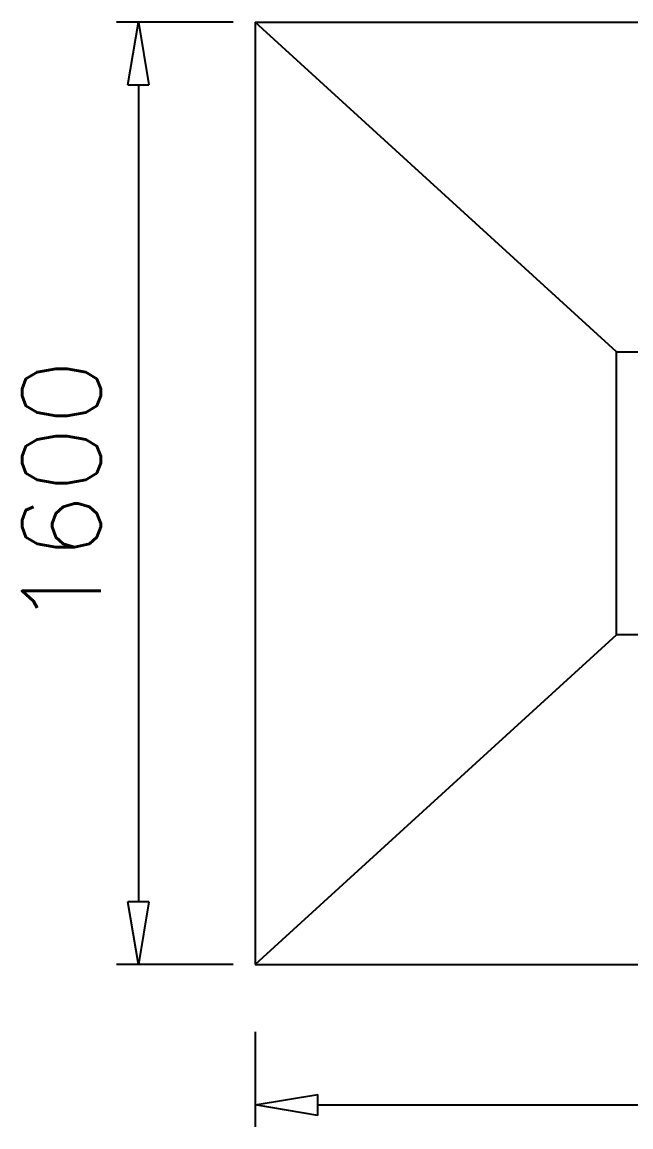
# Model space of a CAD drawing. Header units: millimetres. Extents: x 331487 to 517269, y 198509 to 399936.
# Drawn here: x 441484 to 442452, y 331068 to 332826 of the extents above; entities that cross this region are included whole.
import ezdxf

# ---------------------------------------------------------------- set-up
doc = ezdxf.new("R2010")
doc.units = ezdxf.units.MM
doc.header["$MEASUREMENT"] = 0
doc.layers.add('FOOTING', color=5, linetype='Continuous')
doc.styles.add('RO', font='romans.shx', dxfattribs={"height": 125})

# ---------------------------------------------------------------- blocks, each defined once
blk = doc.blocks.new('_ClosedBlank')
at = {"color": 0, "linetype": 'ByBlock', "lineweight": -2}
for p, q in [((-1, 0.167), (0, 0)), ((-1, 0.167), (-1, -0.167)), ((0, 0), (-1, -0.167))]:
    blk.add_line(p, q, dxfattribs=at)

msp = doc.modelspace()

# ---------------------------------------------------------------- linework, layer by layer
at = {"layer": 'FOOTING', "color": 4}
for p, q in [((441819.3, 332826), (441633.7, 332826)), ((441668.7, 332726), (441668.7, 331426)), ((441819.3, 331326), (441633.7, 331326)), ((441854.3, 331219.1), (441854.3, 331067.6)), ((441954.3, 331102.6), (443354.3, 331102.6))]:
    msp.add_line(p, q, dxfattribs=at)
at = {"layer": 'FOOTING'}
for p, q in [((441854.3, 332826), (443454.3, 332826)), ((441854.3, 332826), (441854.3, 331326)), ((442429.3, 332301), (441854.3, 332826)), ((442429.3, 332301), (442954.3, 332301)), ((442429.3, 331851), (442429.3, 332301)), ((442429.3, 331851), (441854.3, 331326)), ((442954.3, 331851), (442429.3, 331851)), ((441854.3, 331326), (443454.3, 331326))]:
    msp.add_line(p, q, dxfattribs=at)

# ---------------------------------------------------------------- block references
at = {"layer": 'FOOTING', "color": 4, "xscale": 100, "yscale": 100, "zscale": 100}
for p, rotation in [((441668.7, 332826), 90), ((441668.7, 331326), 270), ((441854.3, 331102.6), 180)]:
    msp.add_blockref('_ClosedBlank', p, dxfattribs=dict(at, rotation=rotation))

# ---------------------------------------------------------------- texts
at = {"layer": 'FOOTING', "color": 3, "insert": (441546.2, 332076), "char_height": 125, "attachment_point": 5, "rotation": 90, "style": 'RO'}
msp.add_mtext('1600', dxfattribs=at)

doc.saveas('drawing.dxf')
